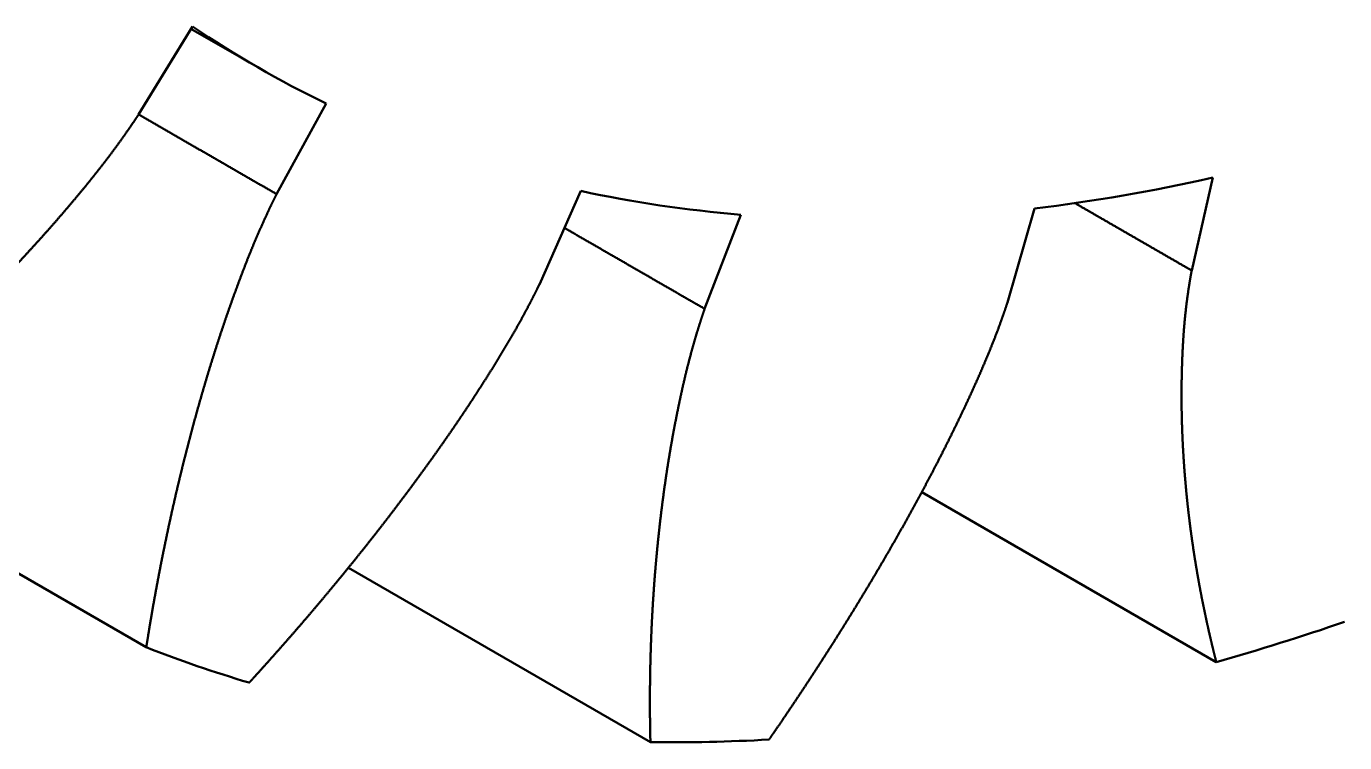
# Model space of a CAD drawing. Header units: inches. Extents: x 0.5 to 16.8, y 0.4 to 9.6.
# Drawn here: x 9.7296 to 9.7806, y 1.7349 to 1.7625 of the extents above; entities that cross this region are included whole.
import ezdxf

# ---------------------------------------------------------------- set-up
doc = ezdxf.new("R2010")
doc.units = ezdxf.units.IN
doc.header["$LTSCALE"] = 0.75
doc.header["$MEASUREMENT"] = 0
doc.layers.add('Visible', color=7, linetype='Continuous', lineweight=50)

msp = doc.modelspace()

# ---------------------------------------------------------------- linework, layer by layer
at = {"layer": 'Visible', "extrusion": (0, 0.8164965809277261, 0.5773502691896258)}
for p, q in [((9.733972514788324, 1.759138490360556, 0.1849876316559858), (9.736049584854303, 1.762546190456078, 0.1848533585907717)), ((9.735994155947768, 1.762455252219752, 0.1785217831102273), (9.738580473659344, 1.760962040993036, 0.1806335026785746)), ((9.741217831740645, 1.759562301725055, 0.1764136467663775), (9.739305211922332, 1.756059656234584, 0.1762793737016182)), ((9.775493072760813, 1.75670081673502, 0.1324118456705037), (9.77467106877521, 1.753107120657205, 0.1308774639701369)), ((9.749462263843046, 1.75257078322602, 0.1613725706902187), (9.751061659477958, 1.756181018931557, 0.1619665412381437)), ((9.757250370748356, 1.75526387564264, 0.153738430609792), (9.755847895873561, 1.751624457035405, 0.1528826469439082)), ((9.767552704103085, 1.751873486166005, 0.1387233332807227), (9.768594224931125, 1.755505225188017, 0.1400157632783703)), ((9.73426754135085, 1.738537649307773, 0.1700593049795316), (9.72131684694978, 1.746014736206234, 0.1594851072804886)), ((9.775623372906242, 1.737966717216295, 0.1190052524266321), (9.764239798626026, 1.744539026891289, 0.1097106029483257)), ((9.753752681247992, 1.734873264480711, 0.1436038684623782), (9.742079115530263, 1.741613000790039, 0.1340724419669641))]:
    msp.add_line(p, q, dxfattribs=at)
at = {"layer": 'Visible', "extrusion": (0.7071067811865306, -0.4082482904638534, 0.5773502691896535)}
msp.add_arc((6.519820225413922, -4.213457645291454, 6.271595350644543), 0.1254921259842189, 177.6396725775406, 182.3603274224381, dxfattribs=at)
at = {"layer": 'Visible', "extrusion": (0.7071067811865249, -0.4082482904638671, 0.5773502691896508)}
msp.add_arc((6.519820225413861, -4.21345764529143, 6.271595350644555), 0.1254921259841389, 203.3539582918253, 208.0746131367046, dxfattribs=at)
at = {"layer": 'Visible', "extrusion": (0.7071067811865271, -0.40824829046386, 0.5773502691896528)}
msp.add_arc((6.519820225413993, -4.213457645291413, 6.271595350644497), 0.125492125984223, 190.4968154347071, 195.2174702796001, dxfattribs=at)
at = {"layer": 'Visible', "extrusion": (-0.7071067811868447, 0.4082482904620987, -0.5773502691905096)}
msp.add_arc((-6.519820225398383, -4.213457645305839, -6.27159535065038), 0.1476377952756834, 326.4609890556989, 329.2532966586928, dxfattribs=at)
at = {"layer": 'Visible', "extrusion": (-0.7071067811856548, 0.4082482904656392, -0.5773502691894634)}
msp.add_arc((-6.519820225432083, -4.21345764528091, -6.271595350632679), 0.1476377952754714, 352.1752747698655, 354.9675823729308, dxfattribs=at)
at = {"layer": 'Visible', "extrusion": (-0.7071067811871442, 0.4082482904620421, -0.5773502691901828)}
msp.add_arc((-6.51982022539674, -4.213457645304178, -6.27159535065327), 0.1476377952759356, 339.3181319128074, 342.1104395159134, dxfattribs=at)
at = {"layer": 'Visible'}
for points in [[(9.72131684694978, 1.746014736206234, 0.1912077003776176), (9.721379681438297, 1.746065451156028, 0.1911666050450549), (9.721505242461493, 1.746167036466431, 0.1910846564878739), (9.721693260134547, 1.746319880663577, 0.1909624599752533), (9.721943302121876, 1.746524606139701, 0.1908009851067618), (9.722254769973464, 1.746782072909582, 0.1906015729509818), (9.722565145755883, 1.747041105770904, 0.1904046056961306), (9.722874418545874, 1.747301711336831, 0.1902101013956781), (9.723182573715125, 1.747563895507255, 0.1900180821376125), (9.723489592653326, 1.747827662151167, 0.1898285734491765), (9.723795453882762, 1.748093013628022, 0.1896416033055175), (9.724100134267932, 1.748359951386192, 0.189457201066034), (9.724403610270205, 1.748628476459544, 0.1892753962897586), (9.724705859148575, 1.748898589943792, 0.1890962176016728), (9.725006860466014, 1.749170293399402, 0.1889196911379258), (9.725306594752059, 1.749443589350449, 0.1887458425285331), (9.725605041875955, 1.749718481744821, 0.1885746992202257), (9.725902179510289, 1.749994976392372, 0.1884062926674233), (9.726197981745376, 1.750273081284831, 0.1882406602521769), (9.726492417317335, 1.750552807068289, 0.1880778477939202), (9.726785451580103, 1.750834165894048, 0.1879179063166703), (9.727077049071344, 1.751117170016869, 0.187760887919012), (9.727367176080865, 1.751401830313398, 0.1876068415781447), (9.727655802929124, 1.75168815498796, 0.1874558094450549), (9.727942907366018, 1.751976147521873, 0.1873078212324799), (9.728228469549325, 1.752265810045401, 0.1871629027473318), (9.72851246559026, 1.752557147604421, 0.1870210868169124), (9.728794861317514, 1.752850172278613, 0.1868824238317757), (9.729075606745713, 1.753144906803982, 0.186746991090331), (9.72935462828696, 1.753441389684212, 0.1866149059433155), (9.729631839069274, 1.753739668245998, 0.1864863082532793), (9.72990715243441, 1.754039789579565, 0.186361337451217), (9.730180495144626, 1.754341791634033, 0.1862401100697753), (9.730451819126078, 1.754645695299814, 0.1861226997580161), (9.730721118454543, 1.754951492914643, 0.1860091083535735), (9.730988401749759, 1.755259166985525, 0.1858993129303599), (9.731253657483425, 1.755568713700086, 0.1857933249120833), (9.731516820756273, 1.755880165417921, 0.1856912466646463), (9.73177774179226, 1.756193612003472, 0.18559332517043), (9.732036147173634, 1.756509227014476, 0.1855000180194111), (9.732291680137227, 1.756827240772736, 0.1854119250178883), (9.732543950706262, 1.757147906806949, 0.1853297030593239), (9.73279258287403, 1.757471470272549, 0.185253986007865), (9.733037261838266, 1.757798136314022, 0.1851853044740892), (9.733277785106342, 1.758128035833352, 0.1851239990223803), (9.733514040648974, 1.758461240155157, 0.1850702572937735), (9.733699592299903, 1.758730471176705, 0.1850333789420802), (9.73383680980783, 1.75893389693374, 0.1850091662354316), (9.733927423844765, 1.759070181345123, 0.1849945547892275), (9.733972514788324, 1.759138490360556, 0.1849876316559858)], [(9.733972514787869, 1.759138490360556, 0.171925244724207), (9.73503905421467, 1.758522723535634, 0.1727960705197802), (9.736105593641472, 1.757906956710258, 0.1736668963153534), (9.737172133068274, 1.757291189885336, 0.1745377221104718), (9.73823867249553, 1.75667542305996, 0.1754085479064997), (9.739305211922332, 1.756059656234584, 0.1762793737016182)], [(9.739305211922332, 1.756059656234584, 0.1762793737016182), (9.739268600051222, 1.755986451824128, 0.1762724505679216), (9.739195881307527, 1.755839835560664, 0.1762578391221723), (9.739088318188127, 1.755619288834851, 0.1762336264159785), (9.738947933109333, 1.755323980880348, 0.1761967480633757), (9.738777497473396, 1.754952775417678, 0.1761430063347689), (9.738612057743016, 1.75457952639772, 0.1760817008826052), (9.738451496134534, 1.75420429517817, 0.1760130193497389), (9.738295598037443, 1.753827191672144, 0.17593730229828), (9.738144028390028, 1.753448385933098, 0.1758550803401704), (9.73799638687888, 1.753068081016181, 0.1757669873377381), (9.737852258951992, 1.75268648788574, 0.1756736801867191), (9.737711266764112, 1.75230380034759, 0.1755757586925029), (9.737573123300994, 1.751920168409242, 0.1754736804450658), (9.737437675849382, 1.751535676848107, 0.1753676924267893), (9.73730486393561, 1.751150365689, 0.1752578970035756), (9.737174685096765, 1.750764246821973, 0.1751443055991331), (9.737047158792851, 1.750377321528276, 0.1750268952873739), (9.736922288696409, 1.749989598770298, 0.174905667906387), (9.736800032680097, 1.749601109735067, 0.1747806971038699), (9.736680321259431, 1.749211898874364, 0.1746520994138336), (9.736563070323886, 1.748822017691509, 0.1745200142668182), (9.736448195451434, 1.748431517755762, 0.1743845815253735), (9.736335626503664, 1.748040443545278, 0.1742459185406915), (9.736225318796873, 1.747648826979685, 0.1741041026098173), (9.73611724478474, 1.747256691612847, 0.173959184125124), (9.736011388152523, 1.746864055609876, 0.1738111959120943), (9.735907737134543, 1.746470935089746, 0.1736601637790045), (9.73580627759134, 1.746077347580922, 0.1735061174376824), (9.735706987577263, 1.745683314684584, 0.1733490990404789), (9.735609840817919, 1.745288860156052, 0.1731891575641384), (9.73551480896936, 1.744894008579422, 0.173026345105427), (9.735421864185131, 1.744498783882818, 0.1728607126901807), (9.735330981613519, 1.744103207819762, 0.1726923061369234), (9.735242141378425, 1.743707298831168, 0.1725211628290708), (9.73515532728516, 1.743311073349332, 0.1723473142192233), (9.7350705258491, 1.742914546834299, 0.1721707877554763), (9.734987725149043, 1.742517734885041, 0.1719916090683), (9.734906913615081, 1.742120654421115, 0.1718098042911151), (9.734828078927197, 1.741723324588975, 0.1716254020511769), (9.734751208421816, 1.741325765255624, 0.1714384319079727), (9.734676289277107, 1.7409279957335, 0.1712489232199914), (9.734603308709897, 1.74053003344352, 0.1710569039619259), (9.734532254064565, 1.740131892567433, 0.1708623996610186), (9.734463112917414, 1.739733582824556, 0.1706654324061674), (9.734395874080295, 1.739335110367392, 0.1704660202512969), (9.73434359761018, 1.739016204916425, 0.1703045453823506), (9.734305239489462, 1.73877695473675, 0.1701823488692753), (9.734280044541496, 1.738617423045753, 0.1701004003120943), (9.73426754135085, 1.738537649307773, 0.1700593049795316)], [(9.770160226168631, 1.755711456850122, 0.1271943764049865), (9.771062394690265, 1.755190589611402, 0.1279309939181985), (9.771964563211444, 1.75466972237291, 0.1286676114314105), (9.772866731732623, 1.754148855134417, 0.1294042289441677), (9.773768900253803, 1.753627987895698, 0.1301408464569249), (9.77467106877521, 1.753107120657205, 0.1308774639701369)], [(9.75042903868803, 1.754753035690328, 0.1484581685795092), (9.751512810125181, 1.754127319959252, 0.1493430642522071), (9.752596581562333, 1.753501604228177, 0.1502279599253598), (9.753680352999258, 1.752875888497556, 0.1511128555980576), (9.75476412443641, 1.75225017276648, 0.1519977512707555), (9.755847895873561, 1.751624457035405, 0.1528826469439082)], [(9.77467106877521, 1.753107120657205, 0.1308774639701369), (9.774657646846439, 1.753034118414917, 0.130842282028425), (9.774631445479148, 1.752888288292979, 0.1307712545494724), (9.774594070902825, 1.752670066196515, 0.1306627225462762), (9.774548096161428, 1.752380150411454, 0.1305140284580375), (9.774497046397986, 1.752019499303515, 0.1303215325497149), (9.774452349485959, 1.751660579068357, 0.1301224799312877), (9.774413850699151, 1.751303357915049, 0.1299170376228176), (9.774381268821802, 1.750947776624798, 0.1297055081681719), (9.774354165385834, 1.750593741684042, 0.1294883624555041), (9.774332016578231, 1.75024114128837, 0.1292661629631766), (9.774314279696231, 1.749889860128178, 0.1290394928273599), (9.774300459519512, 1.749539794142947, 0.1288088849860287), (9.774290178824234, 1.749190866196386, 0.1285747468978116), (9.774283235036595, 1.748843038641553, 0.128337300043313), (9.774279545512858, 1.748496300984016, 0.1280966382200859), (9.774279103031407, 1.748150659814883, 0.1278527749327623), (9.774281928865097, 1.747806128197453, 0.1276056933638756), (9.774288023753119, 1.747462714561834, 0.1273553985706712), (9.774297328880497, 1.747120413858738, 0.1271019590153628), (9.774309749868284, 1.746779212978709, 0.1268454810183357), (9.774325173335232, 1.746439094476727, 0.1265860911066738), (9.774343485527655, 1.746100040758165, 0.1263239161594356), (9.774364591324233, 1.7457620383218, 0.1260590631286505), (9.774388428778824, 1.745425081018539, 0.125791603534708), (9.774414958245874, 1.745089167708784, 0.12552158512608), (9.774444154662664, 1.744754300600562, 0.1252490401620889), (9.77447599881862, 1.74442048335186, 0.1249739947547823), (9.774510468320617, 1.744087719096342, 0.124696478547321), (9.774547530518706, 1.743756008867194, 0.1244165322577828), (9.774587147114065, 1.743425352459326, 0.1241342026473831), (9.774629277184435, 1.743095748938003, 0.1238495391748984), (9.774673880607228, 1.742767197231615, 0.1235625902222637), (9.774720921426937, 1.742439696656447, 0.1232733993415422), (9.774770370495165, 1.742113247379621, 0.1229820023522734), (9.774822203532725, 1.741787850499122, 0.1226884297639117), (9.774876399655799, 1.741463508144534, 0.1223927086616641), (9.774932939676322, 1.74114022352046, 0.1220948648115154), (9.774991804302548, 1.740818000954732, 0.1217949249012236), (9.775052972567668, 1.740496845829284, 0.121492918414333), (9.775116422849127, 1.740176763801628, 0.121188875835287), (9.775182133557795, 1.739857760052701, 0.1208828272688152), (9.775250083855557, 1.739539838494011, 0.1205748010002026), (9.77532025426672, 1.739223000899756, 0.1202648221378695), (9.77539262725077, 1.738907246138524, 0.1199529113637254), (9.775467187987946, 1.738592571411345, 0.1196390848508599), (9.775528577668187, 1.738341692955373, 0.1193865002960592), (9.775575596006323, 1.738154017322358, 0.1191962081147722), (9.77560737502927, 1.738029114820392, 0.1190689675136127), (9.775623372906242, 1.737966717216295, 0.1190052524266321)], [(9.738244887180603, 1.737171460119725, 0.1642220294334038), (9.738303364055813, 1.737235442234123, 0.1641956523681074), (9.738420170598605, 1.737363506012571, 0.1641431489192655), (9.738594938791042, 1.737555900330563, 0.1640651457992135), (9.738827079095248, 1.73781302387124, 0.1639626469523137), (9.739115775748363, 1.738135427189036, 0.1638370407781622), (9.739402984409256, 1.738458832336619, 0.1637139654167186), (9.739688691938913, 1.738783241517694, 0.1635934385167275), (9.739972881310454, 1.739108655128803, 0.163475481212572), (9.74025553156503, 1.739435070535365, 0.1633601173098214), (9.74053661891799, 1.739762482875449, 0.1632473725017007), (9.740816117961462, 1.740090885969721, 0.1631372735373589), (9.741094002928552, 1.740420273151585, 0.1630298472591676), (9.741370248907746, 1.740750638063446, 0.1629251196823134), (9.741644833398826, 1.741081975487532, 0.1628231146746657), (9.741917734767416, 1.741414281352036, 0.1627238558526187), (9.742188930386877, 1.741747552600373, 0.1626273687684261), (9.742458394885265, 1.742081787078405, 0.1625336829720254), (9.742726098580764, 1.742416983367775, 0.162442833813202), (9.742992005462614, 1.742753140621062, 0.1623548647971802), (9.743256075556705, 1.743090258205484, 0.1622698244332241), (9.743518267983521, 1.743428335315457, 0.1621877622201282), (9.743778544030878, 1.743767370517389, 0.1621087245562194), (9.74403686988035, 1.74410736136474, 0.162032751130937), (9.744293220692729, 1.744448303717945, 0.1619598694383058), (9.744547574505763, 1.7447901930434, 0.1618901031706628), (9.744799904398864, 1.745133026027133, 0.1618234829556968), (9.745050170928156, 1.745476802126177, 0.1617600567187765), (9.745298315418498, 1.745821524923258, 0.1616998988542946), (9.745544250519746, 1.746167204037192, 0.1616431231454953), (9.745787872751865, 1.746513852440785, 0.1615898655031742), (9.746029078913129, 1.746861482971326, 0.1615402613997503), (9.746267782140425, 1.747210104882242, 0.1614944237635427), (9.74650392619083, 1.747559720774461, 0.1614524233168595), (9.746737506106232, 1.747910322128519, 0.1614142601088133), (9.74696853462024, 1.748261896604618, 0.1613799098163327), (9.747196999945348, 1.74861443720647, 0.1613493819318137), (9.747422825352718, 1.748967951038594, 0.1613227754505715), (9.747645830840387, 1.749322467608408, 0.1613003316933828), (9.747865685978471, 1.749678048995975, 0.1612824992512287), (9.74808195887022, 1.750034779536236, 0.1612698667204313), (9.748294177070196, 1.750392752941025, 0.1612630789900322), (9.748501884919964, 1.750752060175955, 0.1612627584490838), (9.748704700952661, 1.751112777310254, 0.1612694260843455), (9.74890237999671, 1.751474952361605, 0.161283416124661), (9.749094786622667, 1.75183861094979, 0.1613049125494399), (9.749244447488085, 1.75213073274017, 0.161328177471205), (9.749354289620218, 1.752350496641384, 0.161349045427869), (9.749426450331615, 1.752497304585177, 0.1613644758595001), (9.749462263843046, 1.75257078322602, 0.1613725706902187)], [(9.758336104722279, 1.734970780470576, 0.138059298286862), (9.758387291709145, 1.735044821418569, 0.1380489621428751), (9.758489486603597, 1.735192942012418, 0.1380285365462441), (9.758642241708916, 1.735415238997575, 0.1379986382203242), (9.7588448398451, 1.735711867353984, 0.1379602551155585), (9.759096288844606, 1.736083040570975, 0.1379147533407377), (9.759345928542192, 1.736454601120386, 0.1378717413858794), (9.759593744242697, 1.736826546685506, 0.1378312356087008), (9.759839717375147, 1.737198872140652, 0.1377932551299637), (9.760083825681935, 1.737571568477733, 0.1377578208398518), (9.76032604426496, 1.737944623859676, 0.1377249548622785), (9.760566346717727, 1.738318024787532, 0.1376946799955476), (9.76080470633747, 1.73869175722939, 0.1376670190170444), (9.761041097289766, 1.739065807691986, 0.1376419940297637), (9.76127549614171, 1.739440164443295, 0.1376196254354909), (9.761507880178673, 1.739814817017304, 0.1375999336532914), (9.761738225413186, 1.740189755507572, 0.1375829410576443), (9.761966504700698, 1.740564969903744, 0.1375686738151671), (9.762192686075199, 1.740940449448544, 0.137557163468955), (9.762416730585532, 1.741316181843104, 0.1375484490281451), (9.762638594934064, 1.74169215370307, 0.1375425740566243), (9.762858234872741, 1.742068351201851, 0.1375395829709305), (9.763075608630519, 1.742444760668832, 0.137539517262212), (9.763290679944024, 1.742821369128023, 0.1375424121697506), (9.76350342263186, 1.743198165027025, 0.1375482915891553), (9.763713813712233, 1.743575137396419, 0.1375571759112972), (9.76392182458358, 1.743952274727462, 0.1375690920272064), (9.764127412506244, 1.744329563882729, 0.1375840829941808), (9.764330513057761, 1.744706989110909, 0.1376022165732138), (9.764531029505864, 1.745084530664144, 0.1376235972743416), (9.764728846951588, 1.745462166511288, 0.1376483502403971), (9.764923850824974, 1.745839874592548, 0.1376766001917531), (9.765115944992889, 1.746217635001358, 0.1377084507917061), (9.765305067863668, 1.746595431919332, 0.1377439662887809), (9.765491215693377, 1.746973256396586, 0.1377831449390214), (9.765674404691485, 1.747351101864979, 0.1378259622456426), (9.765854623402905, 1.747728958496964, 0.1378724252904249), (9.766031787116166, 1.74810680778387, 0.1379226247336192), (9.76620569462921, 1.748484617397025, 0.1379767841381181), (9.766375975069199, 1.748862334824935, 0.1380353205977372), (9.766542143063365, 1.749239894188577, 0.1380987819857182), (9.766703667387223, 1.749617224682652, 0.1381677688491436), (9.766860035580525, 1.749994258522065, 0.1382428608908413), (9.767010818638713, 1.750370938885453, 0.1383245433530647), (9.767155741006267, 1.750747228499904, 0.1384131273648563), (9.76729465064432, 1.751123105994338, 0.1385087840235428), (9.767400916102591, 1.751423470346253, 0.1385910256185525), (9.76747787491627, 1.751648552512506, 0.1386559278316781), (9.767527963862452, 1.751798522425588, 0.1387006263944386), (9.767552704103085, 1.751873486166005, 0.1387233332807227)], [(9.755847895873561, 1.751624457035405, 0.1528826469439082), (9.755822235617192, 1.75154947372107, 0.1528610530003789), (9.755771503604368, 1.751399490126232, 0.1528171323561764), (9.755697171085107, 1.751174463836378, 0.1527490531125295), (9.75560159487964, 1.750874326906796, 0.1526538807215729), (9.755488004225075, 1.750498988093796, 0.152527595673746), (9.755380233876398, 1.750123488918007, 0.1523940688421135), (9.755278144074286, 1.749747844542753, 0.1522534821183399), (9.755181480530386, 1.749372080967532, 0.1521061653261313), (9.755089846533114, 1.748996237446136, 0.1519526320912519), (9.755002768136368, 1.748620360776613, 0.1517934959692866), (9.75491975440423, 1.748244500017108, 0.151629392920313), (9.754840357577908, 1.74786870119442, 0.1514609038804338), (9.75476423699661, 1.747493001680823, 0.1512884724979813), (9.754691210449213, 1.747117425647502, 0.1511123390273497), (9.754621204535628, 1.746741988239592, 0.1509326040736596), (9.754554214290241, 1.746366698934935, 0.1507492804207686), (9.754490260602783, 1.74599156509089, 0.1505623476869005), (9.754429345735847, 1.745616595626871, 0.150371809407261), (9.75437141791986, 1.745241803947692, 0.150177738464663), (9.7543163931166, 1.744867206127765, 0.1499802491516675), (9.7542641700411, 1.744492819634615, 0.1497794778674688), (9.754214647056646, 1.744118661891434, 0.1495755614109839), (9.754167739408107, 1.74374474878573, 0.1493686148210145), (9.754123392410069, 1.743371093534051, 0.1491587144168989), (9.754081571602686, 1.742997707631503, 0.1489459105323476), (9.75404225576472, 1.742624601527041, 0.1487302365467258), (9.754005429010025, 1.742251785362896, 0.1485117190877645), (9.753971072602557, 1.741879269736501, 0.1482903885962514), (9.753939158542384, 1.741507066255053, 0.1480662875719645), (9.753909653712757, 1.741135186997781, 0.1478394651157942), (9.75388252258995, 1.740763644092112, 0.1476099733117735), (9.75385773031508, 1.740392449261435, 0.1473778631407185), (9.753835245702934, 1.740021613310546, 0.1471431804388885), (9.753815043610988, 1.739651145783682, 0.1469059627470415), (9.753797103281617, 1.739281055670972, 0.1466662418447413), (9.753781407088585, 1.738911351992783, 0.1464240456994048), (9.753767939077537, 1.738542044393625, 0.146179400669098), (9.753756683420992, 1.7381731437697, 0.1459323338435752), (9.753747623047278, 1.737804662701365, 0.1456828750269779), (9.753740740372226, 1.737436614278522, 0.1454310550125228), (9.753736017748, 1.737069011062658, 0.1451769042960223), (9.753733437932173, 1.736701863994767, 0.1449204517311955), (9.753732984445154, 1.736335181258028, 0.1446617232872995), (9.753734641919895, 1.73596896725644, 0.1444007408990728), (9.7537383970182, 1.735603223710086, 0.1441375221211274), (9.753743070804834, 1.735311005229278, 0.1439251682545546), (9.753747512270369, 1.735092052726259, 0.1437649057929775), (9.753750888968629, 1.734946178252358, 0.1436576213691296), (9.753752681247992, 1.734873264480711, 0.1436038684623782)]]:
    msp.add_open_spline(points, degree=5, dxfattribs=at)

doc.saveas('drawing.dxf')
